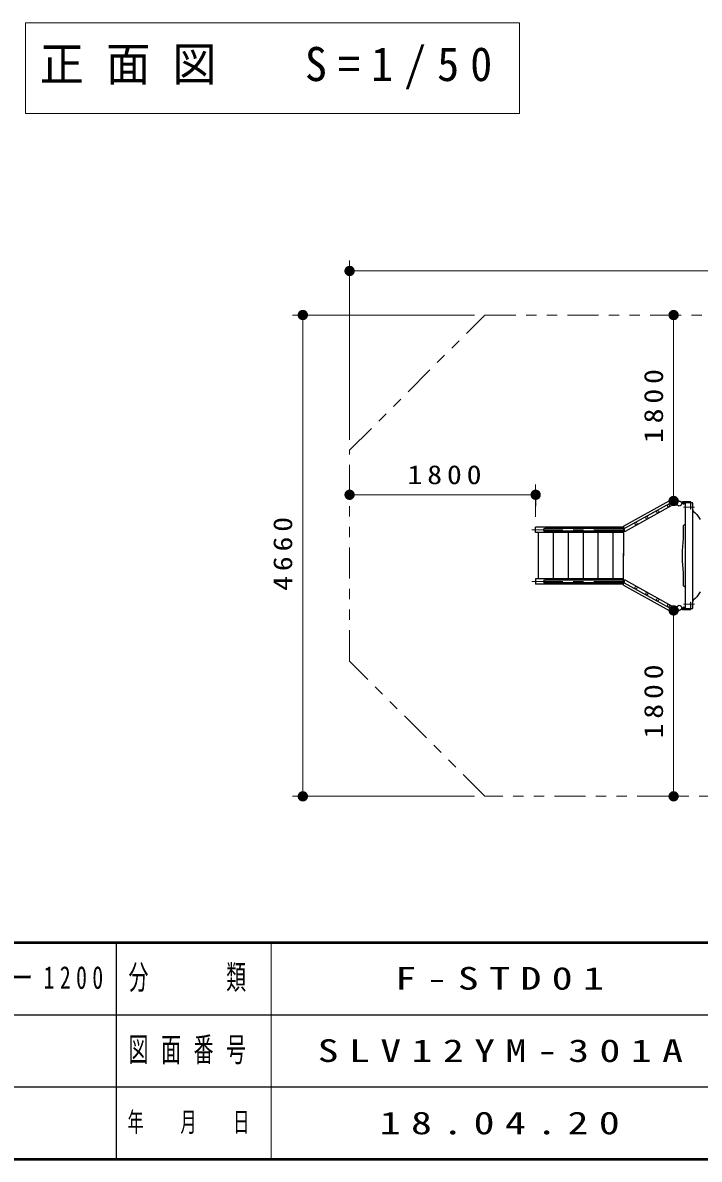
# Model space of a CAD drawing. Units: millimetres on the paper, with parts at other scales. Extents: x -365 to 0, y 0 to 257.
# Drawn here: x -139 to -73.6, y 0 to 110 of the extents above; entities that cross this region are included whole.
import ezdxf

# ---------------------------------------------------------------- set-up
doc = ezdxf.new("R2010")
doc.units = ezdxf.units.MM
for name, pattern in [('USER1', [4.5, 2.5, -2]), ('USER2', [6, 3, -1, 1, -1]), ('USER3', [8, 3, -1, 1, -1, 1, -1])]:
    doc.linetypes.add(name, pattern=pattern)
doc.layers.add('LY_1', color=7, linetype='Continuous', lineweight=13)
doc.layers.add('LY_2', color=7, linetype='Continuous', lineweight=13)
doc.layers.add('LY_3', color=7, linetype='Continuous')
doc.styles.add('ＭＳ ゴシック', font='')
doc.styles.get('ＭＳ ゴシック').set_extended_font_data('MS Gothic')

# ---------------------------------------------------------------- blocks, each defined once
blk = doc.blocks.new('filled_dot')
at = {"color": 0, "linetype": 'Continuous', "lineweight": -2, "const_width": 1.25}
blk.add_lwpolyline([(-0.625, 0, 1), (0.625, 0, 1)], format="xyb", close=True, dxfattribs=at)

msp = doc.modelspace()

# ---------------------------------------------------------------- linework, layer by layer
at = {"layer": 'LY_1'}
for p, q in [((-138.782, 110.04), (-138.782, 101.24)), ((-90.982, 110.04), (-138.782, 110.04)), ((-90.982, 101.24), (-90.982, 110.04)), ((-138.782, 101.24), (-90.982, 101.24)), ((-107.413, 69.646), (-107.413, 87.008)), ((-107.413, 86.008), (-32.363, 86.008)), ((-95.319, 81.74), (-112.937, 81.74)), ((-111.937, 35.14), (-111.937, 81.74)), ((-76.062, 81.74), (-76.062, 63.74)), ((-89.413, 62.19), (-89.413, 65.336)), ((-107.413, 64.336), (-89.413, 64.336)), ((-76.062, 53.14), (-76.062, 35.14)), ((-95.319, 35.14), (-112.937, 35.14))]:
    msp.add_line(p, q, dxfattribs=at)
at = {"layer": 'LY_1', "lineweight": 25}
for p, q in [((-89.413, 64.336), (-89.413, 63.239)), ((-80.913, 61.29), (-76.497, 63.74)), ((-80.845, 61.058), (-76.405, 63.521)), ((-80.711, 60.821), (-76.273, 63.283)), ((-76.497, 63.74), (-75.513, 63.74)), ((-75.999, 63.626), (-75.715, 63.626)), ((-75.999, 63.354), (-75.715, 63.354)), ((-75.313, 63.628), (-74.889, 63.628)), ((-75.289, 63.583), (-74.889, 63.583)), ((-75.187, 63.503), (-75.187, 63.583)), ((-74.991, 63.503), (-75.187, 63.503)), ((-75.139, 63.503), (-75.139, 63.583)), ((-75.039, 63.503), (-75.039, 63.583)), ((-74.991, 63.503), (-74.991, 63.583)), ((-74.889, 63.628), (-74.889, 63.583)), ((-80.913, 61.19), (-89.413, 61.19)), ((-89.413, 60.69), (-89.413, 61.19)), ((-80.913, 60.69), (-89.413, 60.69)), ((-89.128, 56.19), (-89.128, 60.69)), ((-80.777, 61.076), (-88.524, 61.076)), ((-80.777, 60.804), (-88.524, 60.804)), ((-87.684, 56.19), (-87.684, 60.69)), ((-86.239, 56.19), (-86.239, 60.69)), ((-84.795, 56.19), (-84.795, 60.69)), ((-83.35, 56.19), (-83.35, 60.69)), ((-81.906, 56.19), (-81.906, 60.69)), ((-80.913, 61.29), (-80.913, 58.44)), ((-74.942, 61.425), (-74.942, 55.454)), ((-80.913, 55.59), (-80.913, 58.44)), ((-89.413, 56.19), (-89.413, 55.69)), ((-80.913, 56.19), (-89.413, 56.19)), ((-80.913, 55.69), (-89.413, 55.69)), ((-80.777, 56.076), (-88.524, 56.076)), ((-80.777, 55.804), (-88.524, 55.804)), ((-80.913, 55.59), (-76.497, 53.14)), ((-80.845, 55.822), (-76.405, 53.359)), ((-80.711, 56.059), (-76.273, 53.597)), ((-76.497, 53.14), (-75.513, 53.14)), ((-75.999, 53.526), (-75.715, 53.526)), ((-75.999, 53.254), (-75.715, 53.254)), ((-75.313, 53.252), (-74.889, 53.252)), ((-75.289, 53.297), (-74.889, 53.297)), ((-74.991, 53.377), (-75.187, 53.377)), ((-75.187, 53.377), (-75.187, 53.297)), ((-75.139, 53.377), (-75.139, 53.297)), ((-75.039, 53.377), (-75.039, 53.297)), ((-74.991, 53.377), (-74.991, 53.297)), ((-74.889, 53.252), (-74.889, 53.297))]:
    msp.add_line(p, q, dxfattribs=at)
at = {"layer": 'LY_1', "linetype": 'USER3'}
for p, q in [((-75.193, 63.673), (-75.193, 63.628)), ((-75.193, 63.673), (-74.463, 63.673)), ((-75.193, 63.628), (-74.461, 63.628)), ((-75.089, 63.731), (-75.089, 63.375)), ((-74.438, 63.605), (-74.438, 62.932)), ((-74.393, 62.932), (-74.438, 62.932)), ((-74.393, 63.605), (-74.393, 62.932)), ((-74.438, 53.274), (-74.438, 53.948)), ((-74.393, 53.948), (-74.438, 53.948)), ((-74.393, 53.274), (-74.393, 53.948)), ((-75.193, 53.207), (-75.193, 53.252)), ((-75.193, 53.252), (-74.461, 53.252)), ((-75.193, 53.207), (-74.463, 53.207)), ((-75.089, 53.149), (-75.089, 53.505))]:
    msp.add_line(p, q, dxfattribs=at)
at = {"layer": 'LY_1', "linetype": 'USER2'}
for p, q in [((-74.032, 63.135), (-75.1, 63.135)), ((-80.777, 60.94), (-90.152, 60.94)), ((-80.777, 55.94), (-90.152, 55.94)), ((-74.032, 53.745), (-75.1, 53.745))]:
    msp.add_line(p, q, dxfattribs=at)
at = {"layer": 'LY_1', "linetype": 'USER1'}
for p, q in [((-74.433, 63.563), (-74.433, 62.934)), ((-74.393, 62.934), (-74.433, 62.934)), ((-74.393, 63.561), (-74.393, 62.934)), ((-80.936, 56.19), (-80.936, 60.69)), ((-80.913, 56.19), (-80.913, 60.69)), ((-74.393, 53.945), (-74.433, 53.945)), ((-74.433, 53.317), (-74.433, 53.945)), ((-74.393, 53.319), (-74.393, 53.945))]:
    msp.add_line(p, q, dxfattribs=at)
at = {"layer": 'LY_1', "linetype": 'USER3'}
msp.add_lwpolyline([(-94.319, 35.14), (-107.413, 48.234), (-107.413, 68.646), (-94.319, 81.74), (-44.579, 81.74), (-32.363, 69.524), (-32.363, 47.355), (-44.579, 35.14)], close=True, dxfattribs=at)
at = {"layer": 'LY_1', "lineweight": 25}
msp.add_lwpolyline([(-75.156, 56.794), (-75.156, 55.663), (-75.152, 55.626), (-75.143, 55.59), (-75.127, 55.557), (-75.105, 55.527), (-75.079, 55.501), (-75.048, 55.48), (-75.015, 55.465), (-74.979, 55.456), (-74.942, 55.454), (-74.942, 53.368), (-74.941, 53.36), (-74.939, 53.351), (-74.935, 53.344), (-74.929, 53.337), (-74.923, 53.331), (-74.916, 53.326), (-74.908, 53.323), (-74.899, 53.321), (-74.89, 53.321), (-74.579, 53.312), (-74.269, 53.323), (-74.25, 53.326), (-74.233, 53.336), (-74.221, 53.351), (-74.215, 53.37), (-74.215, 63.51), (-74.216, 63.519), (-74.219, 63.527), (-74.223, 63.535), (-74.229, 63.542), (-74.235, 63.547), (-74.243, 63.552), (-74.251, 63.555), (-74.26, 63.556), (-74.269, 63.556), (-74.579, 63.569), (-74.89, 63.559), (-74.909, 63.556), (-74.926, 63.547), (-74.937, 63.531), (-74.942, 63.513), (-74.942, 61.425), (-74.979, 61.423), (-75.015, 61.414), (-75.049, 61.399), (-75.079, 61.378), (-75.106, 61.353), (-75.127, 61.323), (-75.143, 61.289), (-75.153, 61.254), (-75.156, 61.217), (-75.156, 60.087), (-75.226, 58.956), (-75.245, 58.44), (-75.226, 57.923)], close=True, dxfattribs=at)
for points in [[(-74.217, 62.869), (-74.161, 62.755), (-73.971, 62.591), (-73.817, 62.411), (-73.684, 62.233), (-73.501, 61.931)], [(-73.501, 54.948), (-73.684, 54.647), (-73.817, 54.468), (-73.971, 54.289), (-74.161, 54.125), (-74.217, 54.011)]]:
    msp.add_lwpolyline(points, dxfattribs=at)
at = {"layer": 'LY_1', "linetype": 'USER1'}
for centre in [(-77.603, 62.701), (-76.554, 63.283), (-79.702, 61.536), (-78.655, 62.117), (-79.702, 55.343), (-78.655, 54.763), (-77.603, 54.179), (-76.554, 53.597)]:
    msp.add_circle(centre, 0.108, dxfattribs=at)
at = {"layer": 'LY_1', "lineweight": 25}
for centre in [(-75.513, 63.49), (-75.513, 53.39)]:
    msp.add_circle(centre, 0.243, dxfattribs=at)
for centre, radius, start, end in [((-75.999, 62.79), 0.836, 90, 119.01753), ((-75.999, 62.79), 0.564, 90, 119.01753), ((-88.524, 60.94), 0.136, 90, 270), ((-80.777, 60.94), 0.136, 120, 299.01753), ((-88.524, 55.94), 0.136, 90, 270), ((-80.777, 55.94), 0.136, 60.98247, 240), ((-75.999, 54.09), 0.836, 240.98247, 270), ((-75.999, 54.09), 0.564, 240.98247, 270)]:
    msp.add_arc(centre, radius, start, end, dxfattribs=at)
at = {"layer": 'LY_1', "linetype": 'USER3'}
for centre, radius, start, end in [((-74.461, 63.605), 0.0675, 0, 90), ((-74.461, 63.605), 0.0225, 0, 90), ((-74.461, 53.274), 0.0675, 270, 0), ((-74.461, 53.274), 0.0225, 270, 0)]:
    msp.add_arc(centre, radius, start, end, dxfattribs=at)
at = {"layer": 'LY_2', "lineweight": 50}
for p, q in [((-365, 21), (0, 21)), ((-365, 0), (0, 0))]:
    msp.add_line(p, q, dxfattribs=at)
at = {"layer": 'LY_2', "lineweight": 25}
for p, q in [((-130, 21), (-130, 0)), ((-182.5, 14), (-70, 14)), ((-237.5, 7), (0, 7))]:
    msp.add_line(p, q, dxfattribs=at)
at = {"layer": 'LY_2'}
msp.add_line((-115, 21), (-115, 0), dxfattribs=at)

# ---------------------------------------------------------------- block references
at = {"layer": 'LY_1', "xscale": 0.4, "yscale": 0.4}
for p in [(-107.413, 86.008), (-107.413, 64.336)]:
    msp.add_blockref('filled_dot', p, dxfattribs=at)
for p, rotation in [((-111.937, 81.74), 270), ((-76.062, 81.74), 270), ((-89.413, 64.336), 180), ((-76.062, 63.74), 90), ((-76.062, 53.14), 270), ((-111.937, 35.14), 90), ((-76.062, 35.14), 90)]:
    msp.add_blockref('filled_dot', p, dxfattribs=dict(at, rotation=rotation))

# ---------------------------------------------------------------- texts
at = {"layer": 'LY_1', "style": 'ＭＳ ゴシック'}
for s, insert, char_height, attachment_point in [('\\T1.5;\\W0.95;正面図\u3000S=1/50', (-137.382, 105.64), 3.299, 4), ('\\T1.33;\\W1.15;1800', (-97.992, 65.336), 1.833, 8)]:
    msp.add_mtext(s, dxfattribs=dict(at, insert=insert, char_height=char_height, attachment_point=attachment_point))
at = {"layer": 'LY_1', "char_height": 1.833, "attachment_point": 8, "rotation": 90, "style": 'ＭＳ ゴシック'}
for s, insert in [('\\T1.33;\\W1.15;1800', (-77.062, 73.161)), ('\\T1.33;\\W1.15;4660', (-112.937, 58.849)), ('\\T1.33;\\W1.15;1800', (-77.062, 44.561))]:
    msp.add_mtext(s, dxfattribs=dict(at, insert=insert))
at = {"layer": 'LY_2', "attachment_point": 5, "style": 'ＭＳ ゴシック'}
for s, insert, char_height in [('\\T1.64;\\W0.6;分\u3000\u3000類', (-122.5, 17.5), 2.346), ('\\T1.64;\\W0.6;図面番号', (-122.5, 10.5), 2.346), ('\\T1.64;\\W0.6;年\u3000月\u3000日', (-122.5, 3.5), 1.906)]:
    msp.add_mtext(s, dxfattribs=dict(at, insert=insert, char_height=char_height))
at = {"layer": 'LY_3', "char_height": 2.199, "attachment_point": 4, "style": 'ＭＳ ゴシック'}
for s, insert in [('\\T1.5;\\W0.7;NBウェーブスライダー1200', (-168.5, 17.5)), ('\\T1.5;\\W1.35;F-STD01', (-103, 17.5)), ('\\T1.5;\\W1.35;SLV12YM-301A', (-110.5, 10.5)), ('\\T1.5;\\W1.35;18.04.20', (-104.5, 3.5))]:
    msp.add_mtext(s, dxfattribs=dict(at, insert=insert))

doc.saveas('drawing.dxf')
